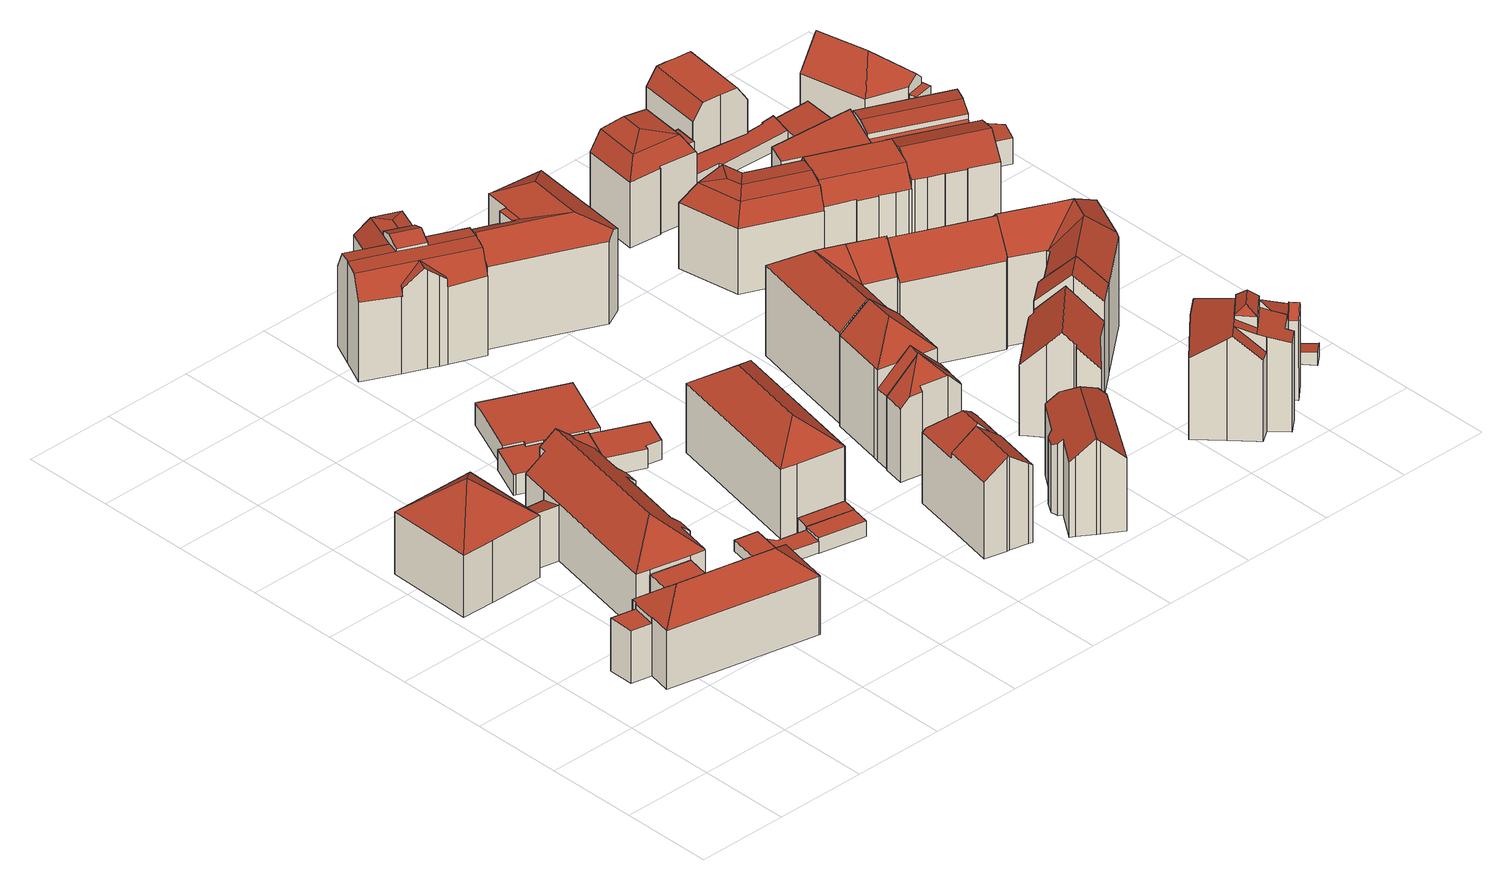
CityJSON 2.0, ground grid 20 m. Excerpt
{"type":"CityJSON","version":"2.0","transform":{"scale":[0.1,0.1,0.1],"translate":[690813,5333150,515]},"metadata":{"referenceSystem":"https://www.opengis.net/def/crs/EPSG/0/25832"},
"CityObjects":{
"building1":{"type":"Building","attributes":{"Gemeindeschluessel":"09162000","HoeheDach":"539.710","HoeheGrund":"517.833","Methode":"1000","NiedrigsteTraufeDesGebaeudes":"531.753","Geometrietyp2DReferenz":"3000","function":"31001_1000","roofType":"3200","measuredHeight":21.88,"storeysAboveGround":4},"geometry":[{"type":"MultiSurface","lod":"2","boundaries":[[[0,1,2,3]],[[2,1,4,5]],[[3,2,5,6]],[[7,8,0,3,6,9,10]],[[8,11,1,0]],[[7,12,11,8]],[[10,13,12,7]],[[4,13,14]],[[1,11,12,13,4]],[[9,14,13,10]],[[6,5,14,9]],[[4,14,5]]],"semantics":{"surfaces":[{"type":"WallSurface"},{"type":"RoofSurface"},{"type":"GroundSurface"}],"values":[0,1,0,2,0,0,0,1,1,0,0,1]}}]},
"building2":{"type":"Building","attributes":{"Gemeindeschluessel":"09162000","HoeheDach":"536.833","HoeheGrund":"518.600","Methode":"2000","NiedrigsteTraufeDesGebaeudes":"530.504","Geometrietyp2DReferenz":"3000","function":"31001_1000","roofType":"3200","measuredHeight":18.23,"storeysAboveGround":4},"geometry":[{"type":"MultiSurface","lod":"2","boundaries":[[[15,16,17,18]],[[19,20,21,22]],[[23,24,25,26,27,28]],[[29,30,23,28]],[[31,32,33,34]],[[35,36,37,38]],[[39,40,41,42]],[[43,30,29,44]],[[45,46,47,48,49,50,33,32,51,21,20,52,24,23,30]],[[25,24,52,53]],[[54,47,46]],[[53,55,56,17,16,57,26,25]],[[58,42,41,59,35,38,60]],[[18,17,56,61]],[[21,51,32,31,62,22]],[[61,56,55,63]],[[27,26,57,64]],[[65,49,48,66]],[[60,38,37,67]],[[45,30,43,68,59,41,40]],[[19,69,63,55,53,52,20]],[[70,54,46,45,40]],[[66,48,47,71]],[[72,70,40,39]],[[35,59,68,36]],[[65,73,34,33,50,49]],[[36,68,43,44,74,67,37]],[[75,72,39,42,58,60,67,74,44,29,28,27,64,15,18,61,63,69,19,22,62,31,34,73,65,66,71]],[[64,57,16,15]],[[71,47,54,75]],[[75,54,70,72]]],"semantics":{"surfaces":[{"type":"WallSurface"},{"type":"RoofSurface"},{"type":"GroundSurface"}],"values":[0,0,0,0,0,1,0,0,1,0,1,1,0,0,0,0,0,0,0,1,0,1,0,0,0,0,0,2,0,0,0]}}]},
"building3":{"type":"Building","attributes":{"Gemeindeschluessel":"09162000","HoeheDach":"538.028","HoeheGrund":"518.830","Methode":"2000","NiedrigsteTraufeDesGebaeudes":"529.540","Geometrietyp2DReferenz":"3000","function":"31001_1000","roofType":"3200","measuredHeight":19.2,"storeysAboveGround":5},"geometry":[{"type":"MultiSurface","lod":"2","boundaries":[[[76,77,78,79]],[[80,81,82,83]],[[84,85,86,87]],[[88,89,90,91,82,81,92,93,94,95,96,78]],[[97,98,99,100,101,102,103,104,105,106,107,108,109,76,79,110,111,112,113,114,115,116,80,83,117,84,87,118,119,120,121,122]],[[123,124,125,126,127,128,129,130,131,132,133,134,135,136,137,138,86,85,91,90,89,88]],[[78,96,110,79]],[[103,127,126,104]],[[139,95,94,114,113,112,140]],[[98,97,133,132,131,99]],[[141,96,95,139]],[[135,134,122,121,120,136]],[[77,142,143,123,88,78]],[[120,119,118,138,137,136]],[[143,108,107,106,124,123]],[[122,134,133,97]],[[111,144,140,112]],[[116,92,81,80]],[[91,85,84,117,83,82]],[[128,127,103,102,101,129]],[[108,143,142,109]],[[94,93,92,116,115,114]],[[141,139,140,144]],[[87,86,138,118]],[[110,96,141,144,111]],[[105,104,126,125,124,106]],[[109,142,77,76]],[[101,100,99,131,130,129]]],"semantics":{"surfaces":[{"type":"WallSurface"},{"type":"RoofSurface"},{"type":"GroundSurface"}],"values":[0,0,0,1,2,1,0,0,0,0,0,0,1,0,0,0,0,0,0,0,0,0,1,0,0,0,0,0]}}]},
"building4":{"type":"Building","attributes":{"Gemeindeschluessel":"09162000","HoeheDach":"520.960","HoeheGrund":"518.460","Methode":"2000","NiedrigsteTraufeDesGebaeudes":"520.960","Geometrietyp2DReferenz":"3000","function":"51009_1610","roofType":"1000","measuredHeight":2.5},"geometry":[{"type":"MultiSurface","lod":"2","boundaries":[[[145,146,147,148]],[[149,150,151,152]],[[146,151,150,147]],[[148,149,152,145]],[[152,151,146,145]],[[148,147,150,149]]],"semantics":{"surfaces":[{"type":"WallSurface"},{"type":"RoofSurface"},{"type":"GroundSurface"}],"values":[0,0,1,2,0,0]}}]},
"building5":{"type":"Building","attributes":{"Gemeindeschluessel":"09162000","HoeheDach":"520.812","HoeheGrund":"518.080","Methode":"1000","NiedrigsteTraufeDesGebaeudes":"520.812","Geometrietyp2DReferenz":"3000","function":"31001_2000","roofType":"1000","measuredHeight":2.73,"storeysAboveGround":1},"geometry":[{"type":"MultiSurface","lod":"2","boundaries":[[[153,154,155,156,157,158]],[[159,153,158,160]],[[161,157,156,162]],[[160,161,162,163,164,159]],[[162,156,155,163]],[[160,158,157,161]],[[164,154,153,159]],[[163,155,154,164]]],"semantics":{"surfaces":[{"type":"RoofSurface"},{"type":"WallSurface"},{"type":"GroundSurface"}],"values":[0,1,1,2,1,1,1,1]}}]},
"building6":{"type":"Building","attributes":{"Gemeindeschluessel":"09162000","HoeheDach":"523.490","HoeheGrund":"518.760","Methode":"2000","NiedrigsteTraufeDesGebaeudes":"523.090","Geometrietyp2DReferenz":"3000","function":"31001_2000","roofType":"1000","measuredHeight":4.73},"geometry":[{"type":"MultiSurface","lod":"2","boundaries":[[[165,166,167,168]],[[169,170,171,172]],[[173,174,175,176]],[[173,176,177,178,179,180,181,182,183,184,185,165,168,186,187,188,189,190,191,169,172]],[[168,167,192,186]],[[193,175,174,171,170,194,195]],[[180,196,197,181]],[[181,197,198,182]],[[187,199,200,188]],[[183,201,202,184]],[[188,200,203,189]],[[182,198,201,183]],[[184,202,204,185]],[[205,194,170,169,191,190,206]],[[194,205,207,195]],[[189,203,206,190]],[[178,177,193,195,207,208,179]],[[172,171,174,173]],[[185,204,166,165]],[[179,208,196,180]],[[176,175,193,177]],[[186,192,199,187]],[[201,198,197,196,208,207,205,206,203,200,199,192,167,166,204,202]]],"semantics":{"surfaces":[{"type":"WallSurface"},{"type":"GroundSurface"},{"type":"RoofSurface"}],"values":[0,0,0,1,0,2,0,0,0,0,0,0,0,0,0,0,0,0,0,0,0,0,2]}}]},
"building7":{"type":"Building","attributes":{"Gemeindeschluessel":"09162000","HoeheDach":"521.550","HoeheGrund":"518.040","Methode":"1000","NiedrigsteTraufeDesGebaeudes":"521.550","Geometrietyp2DReferenz":"3000","function":"51009_1610","roofType":"1000","measuredHeight":3.51},"geometry":[{"type":"MultiSurface","lod":"2","boundaries":[[[209,210,211,212]],[[213,211,210,214]],[[215,209,212,216]],[[214,210,209,215]],[[216,213,214,215]],[[216,212,211,213]]],"semantics":{"surfaces":[{"type":"RoofSurface"},{"type":"WallSurface"},{"type":"GroundSurface"}],"values":[0,1,1,1,2,1]}}]},
"building8":{"type":"Building","attributes":{"Gemeindeschluessel":"09162000","HoeheDach":"523.977","HoeheGrund":"518.990","Methode":"1000","NiedrigsteTraufeDesGebaeudes":"523.977","Geometrietyp2DReferenz":"3000","function":"51009_1610","roofType":"1000","measuredHeight":4.99},"geometry":[{"type":"MultiSurface","lod":"2","boundaries":[[[217,218,219,220]],[[220,219,221,222]],[[217,220,222,223,224,225,226,227,228,229,230,231,232]],[[223,233,234,224]],[[235,236,237,232,231,230,229,238]],[[232,237,218,217]],[[222,221,233,223]],[[239,240,238,229,228,227]],[[224,234,241,225]],[[225,241,242,226]],[[242,241,234,233,221,219,218,237,236,235,238,240,239]],[[226,242,239,227]]],"semantics":{"surfaces":[{"type":"WallSurface"},{"type":"GroundSurface"},{"type":"RoofSurface"}],"values":[0,0,1,0,0,0,0,0,0,0,2,0]}}]},
"building9":{"type":"Building","attributes":{"Gemeindeschluessel":"09162000","HoeheDach":"521.600","HoeheGrund":"518.240","Methode":"2000","NiedrigsteTraufeDesGebaeudes":"521.600","Geometrietyp2DReferenz":"3000","function":"51009_1610","roofType":"1000","measuredHeight":3.36},"geometry":[{"type":"MultiSurface","lod":"2","boundaries":[[[243,244,245,246]],[[243,247,248,244]],[[249,250,248,247]],[[246,249,247,243]],[[244,248,250,245]],[[245,250,249,246]]],"semantics":{"surfaces":[{"type":"GroundSurface"},{"type":"WallSurface"},{"type":"RoofSurface"}],"values":[0,1,2,1,1,1]}}]},
"building10":{"type":"Building","attributes":{"Gemeindeschluessel":"09162000","HoeheDach":"539.492","HoeheGrund":"518.347","Methode":"1000","NiedrigsteTraufeDesGebaeudes":"533.875","Geometrietyp2DReferenz":"3000","function":"31001_9998","roofType":"3200","measuredHeight":21.14,"storeysAboveGround":5},"geometry":[{"type":"MultiSurface","lod":"2","boundaries":[[[251,252,253,254]],[[255,256,257]],[[251,254,258,259]],[[258,254,253,260,261]],[[260,255,257,261]],[[262,257,256,263]],[[262,264,261,257]],[[251,259,264,262,263,252]],[[259,258,261,264]],[[253,256,255,260]],[[263,256,253,252]]],"semantics":{"surfaces":[{"type":"WallSurface"},{"type":"RoofSurface"},{"type":"GroundSurface"}],"values":[0,1,0,1,1,0,0,2,0,1,0]}}]},
"building11":{"type":"Building","attributes":{"Gemeindeschluessel":"09162000","HoeheDach":"541.530","HoeheGrund":"516.465","Methode":"2000","NiedrigsteTraufeDesGebaeudes":"534.000","Geometrietyp2DReferenz":"3000","function":"31001_9998","roofType":"3400","measuredHeight":25.07,"storeysAboveGround":4},"geometry":[{"type":"MultiSurface","lod":"2","boundaries":[[[265,266,267,268,269,270]],[[271,272,273,274]],[[269,268,275,276]],[[277,278,279,280,281,282,283]],[[284,285,286,287,288,289,290]],[[291,292,293,294]],[[295,296,290,289]],[[297,298,286,285,299]],[[300,287,286,298,301]],[[293,292,302,303,272,271]],[[279,278,304,305,306,265,270]],[[307,308,309,310]],[[276,275,311,312]],[[313,314,308,307]],[[300,301,314,313]],[[291,315,316,317,302,292]],[[275,268,311]],[[291,294,295,289,288,287,300,313,307,310,318,319,320,321,322,277,283,315]],[[323,270,269,324,325,326]],[[320,306,305,321]],[[318,310,309,327,328,329]],[[322,304,278,277]],[[321,305,304,322]],[[323,280,279,270]],[[297,327,309,308,314,301,298]],[[330,331,312,297,299,332]],[[331,324,269,276,312]],[[319,318,329,267,266]],[[320,319,266,265,306]],[[284,290,296,333,273,272,303,317,316,282,281]],[[323,326,332,299]],[[324,331,330,325]],[[311,268,267,329,328]],[[333,274,273]],[[297,312,311,328,327]],[[283,282,316,315]],[[295,294,293,271,274,333,296]],[[326,325,330,332]],[[284,281,280,323,299,285]],[[303,302,317]]],"semantics":{"surfaces":[{"type":"RoofSurface"},{"type":"WallSurface"},{"type":"GroundSurface"}],"values":[0,0,0,1,1,1,1,0,1,0,0,1,0,1,1,1,0,2,1,1,1,1,1,0,0,1,1,1,1,0,1,0,0,1,0,1,1,0,0,1]}}]},
"building12":{"type":"Building","attributes":{"Gemeindeschluessel":"09162000","HoeheDach":"539.250","HoeheGrund":"517.420","Methode":"2000","NiedrigsteTraufeDesGebaeudes":"533.240","Geometrietyp2DReferenz":"3000","function":"31001_1000","roofType":"3100","measuredHeight":21.83,"storeysAboveGround":4},"geometry":[{"type":"MultiSurface","lod":"2","boundaries":[[[334,335,336,337]],[[338,339,340,341,338,342]],[[335,343,338,342,344,336]],[[340,345,346,347,348,349,350,351,352,341]],[[340,353,345]],[[354,355,356,357,358,359,360,361,334,337,362,363,364,365,366,367,368,369,370]],[[371,372,373,353,340,339,338,343]],[[351,350,349,370,369,368,367,374]],[[358,373,372,359]],[[358,357,356,346,345,353,373]],[[336,344,375,376,363,362,337]],[[355,347,346,356]],[[352,351,374,377,378,379]],[[359,372,371,360]],[[342,338,341,352,379,376,375]],[[379,378,365,364,363,376]],[[361,360,371,343,335,334]],[[355,354,370,349,348,347]],[[375,344,342]],[[366,377,374,367]],[[365,378,377,366]]],"semantics":{"surfaces":[{"type":"WallSurface"},{"type":"RoofSurface"},{"type":"GroundSurface"}],"values":[0,0,1,1,0,2,1,0,0,0,0,0,1,0,1,0,0,0,0,0,0]}}]},
"building13":{"type":"Building","attributes":{"Gemeindeschluessel":"09162000","HoeheDach":"541.158","HoeheGrund":"517.520","Methode":"2000","NiedrigsteTraufeDesGebaeudes":"533.905","Geometrietyp2DReferenz":"3000","function":"31001_1000","roofType":"2100","measuredHeight":23.64,"storeysAboveGround":4},"geometry":[{"type":"MultiSurface","lod":"2","boundaries":[[[380,381,382,383,384,385,386,387,388,389,390,391,392]],[[393,394,395,396,397,398]],[[395,399,400,401,402,396]],[[386,385,393,398,403,387]],[[388,404,405,389]],[[381,400,399,382]],[[397,396,402,392,391,390,389,405]],[[384,394,393,385]],[[398,397,405,404,403]],[[383,382,399,395,394,384]],[[381,380,392,402,401,400]],[[387,403,404,388]]],"semantics":{"surfaces":[{"type":"GroundSurface"},{"type":"RoofSurface"},{"type":"WallSurface"}],"values":[0,1,1,2,2,2,2,2,1,2,2,2]}}]},
"building14":{"type":"Building","attributes":{"Gemeindeschluessel":"09162000","HoeheDach":"538.969","HoeheGrund":"517.420","Methode":"2000","NiedrigsteTraufeDesGebaeudes":"532.585","Geometrietyp2DReferenz":"3000","function":"31001_1000","roofType":"3200","measuredHeight":21.55,"storeysAboveGround":4},"geometry":[{"type":"MultiSurface","lod":"2","boundaries":[[[406,407,408,409]],[[410,411,412,413,414]],[[415,416,417,418]],[[419,420,421,422]],[[423,424,425,426]],[[427,414,413,428,429,430,409,408]],[[411,431,432,433,434,412]],[[423,426,435,436,415,418,437,419,422,438,406,409,430,429,428,434,433,432]],[[422,421,439,438]],[[440,441,410,414,427,408,407,439,421,420,442,417,416]],[[443,425,424,431,411,410,441]],[[428,413,412,434]],[[426,425,443,435]],[[435,443,441,440,436]],[[437,418,417,442,420,419]],[[432,431,424,423]],[[438,439,407,406]],[[436,440,416,415]]],"semantics":{"surfaces":[{"type":"WallSurface"},{"type":"RoofSurface"},{"type":"GroundSurface"}],"values":[0,1,0,0,0,0,0,2,0,1,1,0,0,0,0,0,0,0]}}]},
"building15":{"type":"Building","attributes":{"Gemeindeschluessel":"09162000","HoeheDach":"544.029","HoeheGrund":"517.670","Methode":"2000","NiedrigsteTraufeDesGebaeudes":"533.970","Geometrietyp2DReferenz":"3000","function":"31001_1000","roofType":"3200","measuredHeight":26.36,"storeysAboveGround":5},"geometry":[{"type":"MultiSurface","lod":"2","boundaries":[[[444,445,446,447]],[[448,446,445,449,450,451]],[[452,453,454,455]],[[456,457,458,459]],[[460,461,457]],[[462,463,453,452]],[[464,465,454,453,463,466,467]],[[459,458,457,461,464,467]],[[468,469,460,457,456,470]],[[471,472,444,447,473,474,475,476,477,478,479,462,452,455,480,481,482]],[[475,474,468,470,483,476]],[[451,460,469,448]],[[474,473,447,446,448,469,468]],[[483,470,456,459,484,404]],[[476,483,404,477]],[[465,485,481,480,455,454]],[[472,449,445,444]],[[461,486,487,485,465,464]],[[450,449,472,471,482,487,486]],[[450,486,461,460,451]],[[481,485,487,482]],[[479,466,463,462]],[[459,467,484]],[[404,484,467,466,479,478,477]]],"semantics":{"surfaces":[{"type":"WallSurface"},{"type":"RoofSurface"},{"type":"GroundSurface"}],"values":[0,1,0,0,0,0,1,1,1,2,0,0,0,1,0,0,0,1,0,0,0,0,0,0]}}]},
"building16":{"type":"Building","attributes":{"Gemeindeschluessel":"09162000","HoeheDach":"540.160","HoeheGrund":"517.900","Methode":"2000","NiedrigsteTraufeDesGebaeudes":"536.510","Geometrietyp2DReferenz":"3000","function":"31001_9998","roofType":"3200","measuredHeight":22.26,"storeysAboveGround":4},"geometry":[{"type":"MultiSurface","lod":"2","boundaries":[[[488,489,490,491]],[[491,490,492,493]],[[494,495,496,497]],[[498,499,497,496,500,501]],[[502,503,504,505]],[[506,507,508,509,510,511,512]],[[510,509,502,505,513,492,490,489,511]],[[493,492,513,514]],[[509,515,516,517,518,503,502]],[[499,498,519,520,521,522,523,488,491,493,514,524,525,526,527,528,494,497]],[[513,505,504,525,524,514]],[[512,511,489,488,523,522]],[[503,518,527,526,525,504]],[[518,517,495,494,528,527]],[[521,520,507,506,512,522]],[[520,519,498,501,508,507]],[[508,501,500,496,516,515,509]],[[516,496,495,517]]],"semantics":{"surfaces":[{"type":"WallSurface"},{"type":"RoofSurface"},{"type":"GroundSurface"}],"values":[0,0,0,0,1,1,1,0,1,2,0,0,0,0,0,0,1,1]}}]},
"building17":{"type":"Building","attributes":{"Gemeindeschluessel":"09162000","HoeheDach":"544.207","HoeheGrund":"518.330","Methode":"1000","NiedrigsteTraufeDesGebaeudes":"538.594","Geometrietyp2DReferenz":"3000","function":"31001_9998","roofType":"3100","measuredHeight":25.88,"storeysAboveGround":5},"geometry":[{"type":"MultiSurface","lod":"2","boundaries":[[[529,530,531,532]],[[533,532,531,534,535,536]],[[536,535,534,537,538,539]],[[540,541,542,530,529,543,544,545,546,547,548,549]],[[531,550,534]],[[544,543,533,536,539,545]],[[551,552,549,548,547,537]],[[541,553,554,542]],[[542,554,531,530]],[[534,550,555,552,551,537]],[[529,532,533,543]],[[553,541,540,549,552,555]],[[554,553,555,550,531]],[[539,538,537,547,546,545]]],"semantics":{"surfaces":[{"type":"WallSurface"},{"type":"RoofSurface"},{"type":"GroundSurface"}],"values":[0,1,1,2,1,0,0,0,0,1,0,0,1,0]}}]},
"building18":{"type":"Building","attributes":{"Gemeindeschluessel":"09162000","HoeheDach":"541.626","HoeheGrund":"517.710","Methode":"1000","NiedrigsteTraufeDesGebaeudes":"533.470","Geometrietyp2DReferenz":"3000","function":"31001_1000","roofType":"3100","measuredHeight":23.92,"storeysAboveGround":4},"geometry":[{"type":"MultiSurface","lod":"2","boundaries":[[[556,557,558,559]],[[560,561,562,563,564,565]],[[566,567,568,569]],[[570,571,566,569,572,573,561,560,565,574,575,576,556,559,577,578,579]],[[563,562,580,581,558,557,582,583,584,564]],[[585,568,567,586,587,588,589,581,580]],[[575,583,582,576]],[[564,584,583,575,574,565]],[[569,568,585,572]],[[573,572,585,580,562,561]],[[579,588,587,570]],[[578,589,588,579]],[[576,582,557,556]],[[571,586,567,566]],[[589,578,577,559,558,581]],[[570,587,586,571]]],"semantics":{"surfaces":[{"type":"WallSurface"},{"type":"GroundSurface"},{"type":"RoofSurface"}],"values":[0,0,0,1,2,2,0,0,0,0,0,0,0,0,0,0]}}]},
"building19":{"type":"Building","attributes":{"Gemeindeschluessel":"09162000","HoeheDach":"544.233","HoeheGrund":"518.270","Methode":"1000","NiedrigsteTraufeDesGebaeudes":"538.302","Geometrietyp2DReferenz":"3000","function":"31001_1000","roofType":"3100","measuredHeight":25.96,"storeysAboveGround":5},"geometry":[{"type":"MultiSurface","lod":"2","boundaries":[[[541,553,590,549]],[[591,592,593,594]],[[595,596,592,591,597,598]],[[549,590,599,600]],[[601,602,603,604,605,606,607]],[[596,595,608,609,610,611,612,542,613,541,549,600,614,593,592]],[[610,602,601,611]],[[614,615,594,593]],[[604,598,597,591,594,615,599,590,553,605]],[[609,603,602,610]],[[612,607,606,542]],[[611,601,607,612]],[[600,599,615,614]],[[606,605,553,541,613,542]],[[603,609,608,595,598,604]]],"semantics":{"surfaces":[{"type":"WallSurface"},{"type":"RoofSurface"},{"type":"GroundSurface"}],"values":[0,0,0,0,1,2,0,0,1,0,0,0,0,0,0]}}]},
"building20":{"type":"Building","attributes":{"Gemeindeschluessel":"09162000","HoeheDach":"544.193","HoeheGrund":"517.900","Methode":"2000","NiedrigsteTraufeDesGebaeudes":"537.607","Geometrietyp2DReferenz":"3000","function":"31001_1000","roofType":"3100","measuredHeight":26.29,"storeysAboveGround":5},"geometry":[{"type":"MultiSurface","lod":"2","boundaries":[[[616,617,618,619,620,621]],[[622,623,624,625]],[[625,624,626,627]],[[628,629,630,622,625,627,619,618,617,631]],[[632,633,634,616,621,635]],[[631,634,633,628]],[[627,626,620,619]],[[630,629,632,635,623,622]],[[617,616,634,631]],[[628,633,632,629]],[[635,621,620,626,624,623]]],"semantics":{"surfaces":[{"type":"WallSurface"},{"type":"GroundSurface"},{"type":"RoofSurface"}],"values":[0,0,0,1,2,0,0,0,0,0,2]}}]},
"building21":{"type":"Building","attributes":{"Gemeindeschluessel":"09162000","HoeheDach":"538.582","HoeheGrund":"518.837","Methode":"2000","NiedrigsteTraufeDesGebaeudes":"533.055","Geometrietyp2DReferenz":"3000","function":"31001_9998","roofType":"3100","measuredHeight":19.75,"storeysAboveGround":4},"geometry":[{"type":"MultiSurface","lod":"2","boundaries":[[[636,637,638,639]],[[640,636,639,641,642]],[[643,644,645,642,641,646,647]],[[648,646,641,649]],[[650,643,647,651]],[[643,650,652,644]],[[651,647,646,648,653,654,655]],[[656,657,658,659,652,650,651,655]],[[653,648,649,660]],[[661,656,655,654]],[[649,641,639,662]],[[659,645,644,652]],[[661,654,653,660]],[[640,642,645,659,658]],[[662,639,638]],[[660,649,662,638]],[[661,637,657,656]],[[636,640,658,657,637]],[[661,660,638,637]]],"semantics":{"surfaces":[{"type":"RoofSurface"},{"type":"WallSurface"},{"type":"GroundSurface"}],"values":[0,0,0,0,1,1,1,2,0,1,0,1,0,1,0,0,1,1,0]}}]},
"building22":{"type":"Building","attributes":{"Gemeindeschluessel":"09162000","HoeheDach":"537.930","HoeheGrund":"518.540","Methode":"2000","NiedrigsteTraufeDesGebaeudes":"533.017","Geometrietyp2DReferenz":"3000","function":"31001_9998","roofType":"3100","measuredHeight":19.39,"storeysAboveGround":6},"geometry":[{"type":"MultiSurface","lod":"2","boundaries":[[[663,664,665,666]],[[667,668,669,670]],[[671,672,673,674]],[[670,675,676,677,678,667]],[[679,680,681,682,683]],[[679,683,676,675]],[[665,664,684,685,674,673]],[[673,672,686,687]],[[688,689,690,691]],[[692,693,671,674]],[[686,672,671,693,694,695,696]],[[667,678,681,690,689,695,694,685,684,668]],[[682,681,678,677]],[[676,683,682,677]],[[690,681,680,691]],[[684,664,663,669,668]],[[692,685,694,693]],[[665,673,687,666]],[[685,692,674]],[[696,695,689,688]],[[670,669,663,666,687,686,696,688,691,680,679,675]]],"semantics":{"surfaces":[{"type":"WallSurface"},{"type":"RoofSurface"},{"type":"GroundSurface"}],"values":[0,0,1,0,0,0,1,0,0,1,0,1,0,1,0,0,1,0,1,0,2]}}]},
"building23":{"type":"Building","attributes":{"Gemeindeschluessel":"09162000","HoeheDach":"541.760","HoeheGrund":"515.541","Methode":"2000","NiedrigsteTraufeDesGebaeudes":"533.279","Geometrietyp2DReferenz":"3000","function":"31001_1000","roofType":"2100","measuredHeight":26.22,"storeysAboveGround":4},"geometry":[{"type":"MultiSurface","lod":"2","boundaries":[[[697,698,699]],[[700,701,702,703]],[[704,705,706,707]],[[708,707,706,709,710]],[[711,712,713,714]],[[715,716,717,718,719]],[[720,721,701,700]],[[722,715,719,699,698,723]],[[724,725,726,711,714,727]],[[728,727,714,713,729,730,709,706,705]],[[716,715,722,731,732,733,726,725,724,734,704,707,708,735,736,737,738]],[[701,721,702]],[[739,740,741,742]],[[717,743,741,740,718]],[[744,733,732,745]],[[708,710,746,735]],[[747,731,722,723]],[[730,702,721,748]],[[713,712,744,749]],[[724,727,728,734]],[[750,748,721,720,751]],[[739,752,748,697,699,719,740]],[[736,753,754,737]],[[746,710,709,730,748,752,754,753]],[[731,747,745,732]],[[743,755,742,741]],[[740,719,718]],[[738,737,754,752,739,742,755]],[[697,748,750]],[[751,720,703,729]],[[716,738,755,743,717]],[[729,703,702,730]],[[734,728,705,704]],[[746,753,736,735]],[[747,723,698,697,750,751,749,744,745]],[[720,700,703]],[[749,751,729,713]],[[726,733,744,712,711]]],"semantics":{"surfaces":[{"type":"WallSurface"},{"type":"RoofSurface"},{"type":"GroundSurface"}],"values":[0,1,0,0,1,0,1,0,0,1,2,1,0,1,0,0,0,0,0,0,0,1,0,1,0,1,0,0,0,0,0,0,0,0,1,1,1,0]}}]},
"building24":{"type":"Building","attributes":{"Gemeindeschluessel":"09162000","HoeheDach":"544.084","HoeheGrund":"518.220","Methode":"2000","NiedrigsteTraufeDesGebaeudes":"538.104","Geometrietyp2DReferenz":"3000","function":"31001_1000","roofType":"3100","measuredHeight":25.86,"storeysAboveGround":5},"geometry":[{"type":"MultiSurface","lod":"2","boundaries":[[[756,757,758,759,760,761,762,763]],[[764,765,766,767,768,769,770]],[[771,772,773,774]],[[775,776,777,778,779,780,781,760,759,758]],[[778,777,776,775,782,783,784,771,774,785,786,787,788,789,790,791,792,779]],[[760,781,766,761]],[[761,766,765]],[[767,766,781,780,793,794,768]],[[772,763,762,765,795,796,773]],[[784,783,756,763,772,771]],[[782,757,756,783]],[[774,773,796,785]],[[793,780,779,792,791,794]],[[769,768,794,791,790,789]],[[788,770,769,789]],[[775,758,757,782]],[[787,764,770,788]],[[765,764,795]],[[762,761,765]],[[796,795,764,787,786,785]]],"semantics":{"surfaces":[{"type":"RoofSurface"},{"type":"WallSurface"},{"type":"GroundSurface"}],"values":[0,0,1,1,2,0,0,0,0,1,1,1,1,1,1,1,1,0,0,1]}}]},
"building25":{"type":"Building","attributes":{"Gemeindeschluessel":"09162000","HoeheDach":"538.650","HoeheGrund":"518.816","Methode":"2000","NiedrigsteTraufeDesGebaeudes":"534.365","Geometrietyp2DReferenz":"3000","function":"31001_9998","roofType":"9999","measuredHeight":19.83,"storeysAboveGround":4},"geometry":[{"type":"MultiSurface","lod":"2","boundaries":[[[797,798,799,800]],[[801,802,803,804,805]],[[806,807,808,809]],[[810,799,798,811,812,813,814,801,805,815]],[[651,816,807,806]],[[817,812,811,818]],[[800,799,810,819]],[[809,808,820,821]],[[819,810,815,655]],[[822,823,824,817,818,797,800,819,655,651,806,809,821]],[[822,821,820,803,802]],[[823,814,813,824]],[[803,820,808,807,816,804]],[[651,655,815,805,804,816]],[[823,822,802,801,814]],[[824,813,812,817]],[[818,811,798,797]]],"semantics":{"surfaces":[{"type":"WallSurface"},{"type":"RoofSurface"},{"type":"GroundSurface"}],"values":[0,1,0,1,0,0,0,0,0,2,0,0,1,0,0,0,0]}}]},
"building26":{"type":"Building","attributes":{"Gemeindeschluessel":"09162000","HoeheDach":"522.512","HoeheGrund":"518.663","Methode":"1000","NiedrigsteTraufeDesGebaeudes":"522.003","Geometrietyp2DReferenz":"3000","function":"31001_2000","roofType":"1000","measuredHeight":3.85},"geometry":[{"type":"MultiSurface","lod":"2","boundaries":[[[825,826,827,828]],[[829,830,831,832,833,834,826,825]],[[826,834,835,827]],[[836,837,838,828,827,835,839,840]],[[834,833,839,835]],[[831,836,840,832]],[[830,837,836,831]],[[825,828,838,829]],[[829,838,837,830]],[[832,840,839,833]]],"semantics":{"surfaces":[{"type":"WallSurface"},{"type":"GroundSurface"},{"type":"RoofSurface"}],"values":[0,1,0,2,0,0,0,0,0,0]}}]},
"building27":{"type":"Building","attributes":{"Gemeindeschluessel":"09162000","HoeheDach":"521.409","HoeheGrund":"518.373","Methode":"1000","NiedrigsteTraufeDesGebaeudes":"520.913","Geometrietyp2DReferenz":"3000","function":"31001_2000","roofType":"1000","measuredHeight":3.04},"geometry":[{"type":"MultiSurface","lod":"2","boundaries":[[[841,842,843,844]],[[844,843,845,846]],[[846,845,847,848]],[[848,847,842,841]],[[842,847,845,843]],[[844,846,848,841]]],"semantics":{"surfaces":[{"type":"WallSurface"},{"type":"RoofSurface"},{"type":"GroundSurface"}],"values":[0,0,0,0,1,2]}}]},
"building28":{"type":"Building","attributes":{"Gemeindeschluessel":"09162000","HoeheDach":"530.075","HoeheGrund":"518.600","Methode":"1000","NiedrigsteTraufeDesGebaeudes":"530.075","Geometrietyp2DReferenz":"3000","function":"31001_9998","roofType":"1000","measuredHeight":11.47,"storeysAboveGround":4},"geometry":[{"type":"MultiSurface","lod":"2","boundaries":[[[849,850,851,852]],[[853,854,855,856]],[[850,849,857,854,853]],[[850,853,856,851]],[[857,858,855,854]],[[852,858,857,849]],[[852,851,856,855,858]]],"semantics":{"surfaces":[{"type":"WallSurface"},{"type":"GroundSurface"},{"type":"RoofSurface"}],"values":[0,0,1,0,0,0,2]}}]},
"building29":{"type":"Building","attributes":{"Gemeindeschluessel":"09162000","HoeheDach":"522.557","HoeheGrund":"518.448","Methode":"2000","NiedrigsteTraufeDesGebaeudes":"521.307","Geometrietyp2DReferenz":"3000","function":"31001_2000","roofType":"2100","measuredHeight":4.11},"geometry":[{"type":"MultiSurface","lod":"2","boundaries":[[[859,860,861,862]],[[863,864,865,866]],[[862,861,867,868]],[[869,870,860,859]],[[871,872,873,874]],[[868,867,864,863]],[[875,866,865,876]],[[875,877,878,879,880,871,874,881,869,859,862,868,863,866]],[[880,882,872,871]],[[874,873,883,881]],[[881,883,870,869]],[[884,876,865,864,867,861,860,870,883,873,872,882,885,886]],[[878,877,884,886]],[[879,885,882,880]],[[877,875,876,884]],[[878,886,885,879]]],"semantics":{"surfaces":[{"type":"WallSurface"},{"type":"GroundSurface"},{"type":"RoofSurface"}],"values":[0,0,0,0,0,0,0,1,0,0,0,2,0,0,0,0]}}]},
"building30":{"type":"Building","attributes":{"Gemeindeschluessel":"09162000","HoeheDach":"539.390","HoeheGrund":"518.960","Methode":"1000","NiedrigsteTraufeDesGebaeudes":"536.401","Geometrietyp2DReferenz":"3000","function":"31001_9998","roofType":"3100","measuredHeight":20.43,"storeysAboveGround":4},"geometry":[{"type":"MultiSurface","lod":"2","boundaries":[[[887,888,889,890]],[[891,892,893,894,895,896,897,898,899,900,901,902]],[[899,903,904,905,906,889,888,900]],[[907,897,896,908]],[[909,910,911,907,908,912,913,914,915,916,917,918,919,887,890,920,921,922]],[[908,896,895,912]],[[912,895,894,913]],[[902,901,900,888,887,919,918,917]],[[915,892,891,916]],[[914,893,892,915]],[[911,910,909,922,904,903,899,898]],[[890,889,906,920]],[[913,894,893,914]],[[905,904,922,921,920,906]],[[916,891,902,917]],[[911,898,897,907]]],"semantics":{"surfaces":[{"type":"WallSurface"},{"type":"RoofSurface"},{"type":"GroundSurface"}],"values":[0,1,1,0,2,0,0,0,0,0,0,0,0,0,0,0]}}]},
"building31":{"type":"Building","attributes":{"Gemeindeschluessel":"09162000","HoeheDach":"533.490","HoeheGrund":"518.005","Methode":"2000","NiedrigsteTraufeDesGebaeudes":"529.905","Geometrietyp2DReferenz":"3000","function":"31001_1000","roofType":"9999","measuredHeight":15.48,"storeysAboveGround":3},"geometry":[{"type":"MultiSurface","lod":"2","boundaries":[[[923,924,925,926]],[[927,928,924,923]],[[929,930,931,932,933]],[[934,935,936,937,933,932,938]],[[926,925,939,940]],[[941,942,931,930]],[[943,944,934,938,945]],[[927,946,937,936,928]],[[939,925,924,928,936,935]],[[944,943,941,930,929,946,927,923,926,940]],[[943,945,942,941]],[[944,940,939,935,934]],[[929,933,937,946]],[[938,932,931,942,945]]],"semantics":{"surfaces":[{"type":"WallSurface"},{"type":"RoofSurface"},{"type":"GroundSurface"}],"values":[0,0,0,1,0,0,0,0,1,2,0,0,0,1]}}]},
"building32":{"type":"Building","attributes":{"Gemeindeschluessel":"09162000","HoeheDach":"521.748","HoeheGrund":"518.469","Methode":"2000","NiedrigsteTraufeDesGebaeudes":"521.045","Geometrietyp2DReferenz":"3000","function":"31001_2000","roofType":"1000","measuredHeight":3.28},"geometry":[{"type":"MultiSurface","lod":"2","boundaries":[[[947,948,949,950]],[[951,952,953,954]],[[952,951,955,956]],[[957,950,949,958]],[[951,954,947,950,957,955]],[[947,954,953,948]],[[955,957,958,956]],[[952,956,958,949,948,953]]],"semantics":{"surfaces":[{"type":"WallSurface"},{"type":"RoofSurface"},{"type":"GroundSurface"}],"values":[0,0,0,0,1,0,0,2]}}]},
"building33":{"type":"Building","attributes":{"Gemeindeschluessel":"09162000","HoeheDach":"531.356","HoeheGrund":"518.004","Methode":"2000","NiedrigsteTraufeDesGebaeudes":"526.757","Geometrietyp2DReferenz":"3000","function":"31001_9998","roofType":"3100","measuredHeight":13.35,"storeysAboveGround":2},"geometry":[{"type":"MultiSurface","lod":"2","boundaries":[[[959,960,961,962,963]],[[964,965,966,967]],[[968,969,963,962,970,971,972,973,974]],[[975,976,977,965,964,978,979]],[[980,981,982,983]],[[984,959,963,969]],[[985,960,959,984]],[[961,986,970,962]],[[983,982,967,966]],[[979,978,973,972]],[[986,976,975,971,970]],[[985,977,976,986,961,960]],[[977,985,984,969,968,980,983,966,965]],[[968,974,981,980]],[[973,978,964,967,982,981,974]],[[979,972,971,975]]],"semantics":{"surfaces":[{"type":"RoofSurface"},{"type":"WallSurface"},{"type":"GroundSurface"}],"values":[0,1,1,1,1,1,1,1,1,1,0,1,2,1,0,0]}}]},
"building34":{"type":"Building","attributes":{"Gemeindeschluessel":"09162000","HoeheDach":"525.302","HoeheGrund":"518.800","Methode":"2000","NiedrigsteTraufeDesGebaeudes":"524.708","Geometrietyp2DReferenz":"3000","function":"31001_2000","roofType":"1000","measuredHeight":6.5},"geometry":[{"type":"MultiSurface","lod":"2","boundaries":[[[987,988,989,990,991,992,993]],[[994,991,990,995]],[[996,997,998,999,994,995,1000]],[[997,996,988,987,993,998]],[[1000,989,988,996]],[[989,1000,995,990]],[[998,993,992,999]],[[999,992,991,994]]],"semantics":{"surfaces":[{"type":"RoofSurface"},{"type":"WallSurface"},{"type":"GroundSurface"}],"values":[0,1,2,1,1,1,1,1]}}]},
"building35":{"type":"Building","attributes":{"Gemeindeschluessel":"09162000","HoeheDach":"531.830","HoeheGrund":"518.004","Methode":"2000","NiedrigsteTraufeDesGebaeudes":"525.488","Geometrietyp2DReferenz":"3000","function":"31001_1000","roofType":"3200","measuredHeight":13.83,"storeysAboveGround":2},"geometry":[{"type":"MultiSurface","lod":"2","boundaries":[[[1001,1002,1003,1004,1005]],[[1003,1002,1006,1007,1008,1009,1010]],[[1011,1001,1005,1012,1013,1014]],[[1008,1007,1014,1013,1015]],[[1003,1010,1016,1017,1004]],[[1011,1006,1002,1001]],[[1009,1018,1016,1010]],[[1006,1011,1014,1007]],[[1008,1015,1018,1009]],[[1012,1017,1016,1018,1015,1013]],[[1004,1017,1012,1005]]],"semantics":{"surfaces":[{"type":"WallSurface"},{"type":"GroundSurface"},{"type":"RoofSurface"}],"values":[0,1,2,0,0,0,0,0,0,2,2]}}]},
"building36":{"type":"Building","attributes":{"Gemeindeschluessel":"09162000","HoeheDach":"524.004","HoeheGrund":"518.004","Methode":"3220","NiedrigsteTraufeDesGebaeudes":"524.004","Geometrietyp2DReferenz":"3000","function":"31001_2000","roofType":"9999","measuredHeight":6},"geometry":[{"type":"MultiSurface","lod":"2","boundaries":[[[1019,1020,1021,1022,1023]],[[1021,1020,1003,1024]],[[1023,1022,1025,1026]],[[1020,1019,1010,1003]],[[1019,1023,1026,1010]],[[1022,1021,1024,1025]],[[1026,1025,1024,1003,1010]]],"semantics":{"surfaces":[{"type":"RoofSurface"},{"type":"WallSurface"},{"type":"GroundSurface"}],"values":[0,1,1,1,1,1,2]}}]}
},
"vertices":[
[193,646,28],[193,646,168],[74,649,168],[74,649,28],[100,744,247],[2,651,168],[2,651,28],[194,704,28],[193,661,28],[7,841,28],[197,837,28],[193,661,168],[194,704,168],[197,837,168],[7,841,168],
[220,380,36],[220,380,155],[307,362,155],[307,362,36],[293,297,36],[293,297,168],[351,285,168],[351,285,36],[207,315,168],[207,315,167],[207,315,155],[210,330,155],[210,330,36],[207,315,36],[128,331,36],[128,331,168],[354,300,36],[354,300,155],[397,291,155],[397,291,36],[113,264,155],[124,318,155],[70,329,155],[69,273,155],[103,213,36],[103,213,168],[114,264,168],[114,264,36],[125,318,168],[125,318,36],[174,260,218],[385,216,218],[457,263,168],[455,263,168],[394,276,168],[394,277,167],[352,286,167],[294,298,167],[294,298,155],[432,145,168],[297,312,155],[307,360,155],[220,378,155],[113,264,36],[113,264,167],[69,273,36],[307,360,36],[352,286,36],[297,312,36],[220,378,36],[394,276,36],[455,263,36],[70,329,36],[124,318,167],[294,298,36],[429,146,168],[457,263,36],[429,146,36],[394,277,36],[124,318,36],[432,145,36],
[220,380,38],[220,380,166],[192,387,166],[192,387,38],[311,755,38],[311,755,201],[314,772,201],[314,772,38],[380,758,38],[380,758,203],[376,742,203],[376,742,38],[282,446,230],[321,635,230],[333,693,230],[348,765,230],[270,764,166],[259,709,166],[257,701,166],[256,701,166],[246,650,166],[416,622,38],[398,625,38],[395,625,38],[394,619,38],[363,472,38],[366,472,38],[384,469,38],[377,436,38],[359,439,38],[356,439,38],[339,358,38],[339,356,38],[307,362,38],[246,650,38],[193,661,38],[194,704,38],[256,701,38],[257,701,38],[259,709,38],[270,764,38],[348,765,38],[417,733,38],[406,678,38],[402,658,38],[405,658,38],[422,654,38],[339,358,168],[356,439,168],[359,439,166],[377,436,150],[384,469,150],[366,472,166],[363,472,168],[394,619,168],[395,625,168],[398,625,166],[416,622,150],[422,654,150],[405,658,166],[402,658,168],[406,678,168],[417,733,168],[256,701,145],[194,704,149],[246,650,163],[307,362,166],[339,356,166],[193,661,163],
[538,358,35],[538,358,60],[488,368,60],[488,368,35],[505,451,35],[505,451,60],[555,441,60],[555,441,35],
[617,342,58],[626,384,58],[564,397,58],[550,419,58],[547,420,58],[534,359,58],[617,342,31],[534,359,31],[547,420,31],[550,419,31],[564,397,31],[626,384,31],
[377,937,38],[377,937,85],[415,920,85],[415,920,38],[549,855,38],[549,855,81],[637,815,81],[637,815,38],[611,756,38],[611,756,81],[577,763,81],[577,763,38],[573,753,38],[492,789,38],[487,791,38],[421,821,38],[421,822,38],[336,860,38],[336,859,38],[332,861,38],[368,941,38],[412,912,38],[445,898,38],[455,893,38],[456,896,38],[521,867,38],[527,865,38],[412,912,85],[573,753,81],[527,865,81],[492,789,81],[421,821,85],[421,822,85],[336,860,85],[445,898,85],[455,893,85],[336,859,85],[332,861,85],[456,896,85],[368,941,85],[527,865,85],[521,867,85],[492,789,85],[487,791,85],
[719,321,65],[728,363,65],[626,384,65],[617,342,65],[626,384,30],[728,363,30],[719,321,30],[617,342,30],
[549,855,40],[549,855,90],[521,867,90],[521,867,40],[456,896,90],[456,896,40],[455,893,40],[445,898,40],[412,912,40],[415,920,40],[377,937,40],[422,1037,40],[437,1073,40],[438,1073,40],[509,1041,40],[613,995,40],[455,893,90],[445,898,90],[438,1073,90],[509,1041,90],[613,995,90],[437,1073,90],[377,937,90],[422,1037,90],[412,912,90],[415,920,90],
[626,384,32],[633,415,32],[734,394,32],[728,363,32],[626,384,66],[633,415,66],[728,363,66],[734,394,66],
[734,394,33],[735,394,33],[735,394,189],[734,394,189],[719,662,245],[802,716,189],[664,745,189],[632,415,189],[632,415,33],[680,477,245],[597,422,189],[664,745,33],[802,716,33],[597,422,33],
[620,1388,191],[653,1469,190],[653,1470,191],[619,1458,242],[596,1400,242],[585,1372,242],[520,1294,242],[532,1320,242],[484,1321,208],[480,1312,208],[579,1442,249],[568,1413,249],[683,1359,15],[683,1359,192],[672,1332,242],[660,1303,245],[645,1269,242],[635,1245,195],[635,1245,15],[415,1373,242],[430,1407,245],[431,1408,245],[431,1408,15],[408,1359,15],[403,1349,15],[403,1349,195],[545,1282,15],[545,1282,220],[525,1292,238],[525,1292,15],[478,1313,15],[478,1313,190],[528,1397,242],[444,1436,242],[517,1368,245],[455,1460,15],[455,1460,196],[560,1276,208],[564,1285,208],[646,1374,195],[641,1362,217],[614,1373,219],[480,1433,15],[480,1433,220],[509,1420,220],[509,1420,15],[563,1483,242],[540,1426,242],[485,1446,15],[485,1446,195],[561,1276,15],[561,1276,190],[560,1276,190],[550,1516,15],[653,1469,15],[614,1373,15],[641,1362,15],[646,1374,15],[573,1342,245],[596,1400,251],[585,1371,265],[573,1342,251],[516,1436,190],[549,1515,193],[550,1516,191],[528,1397,265],[540,1426,251],[517,1368,251],[480,1312,190],
[879,112,24],[879,112,234],[832,123,197],[832,123,24],[907,223,238],[911,222,235],[938,216,213],[911,222,242],[904,223,236],[884,111,238],[855,234,197],[958,211,192],[958,212,192],[967,211,183],[981,275,183],[987,301,182],[986,301,183],[971,304,199],[921,272,242],[958,211,198],[981,275,24],[967,211,24],[958,212,24],[958,211,24],[934,100,24],[926,102,24],[886,111,24],[884,111,24],[855,234,24],[875,333,24],[883,331,24],[915,324,24],[914,316,24],[962,306,24],[971,304,24],[986,301,24],[987,301,24],[886,111,236],[926,102,205],[934,100,199],[962,306,199],[855,234,183],[875,333,183],[914,316,199],[915,324,191],[883,331,191],
[1033,399,25],[1031,391,25],[1002,396,25],[1001,396,25],[940,408,25],[938,399,25],[911,404,25],[891,408,25],[901,456,25],[966,443,25],[969,443,25],[970,443,25],[1039,430,25],[938,399,211],[940,408,220],[1001,396,220],[970,443,262],[969,443,262],[911,404,211],[1002,396,219],[1031,391,189],[1033,399,189],[1039,430,190],[891,408,190],[901,456,190],[966,443,258],
[1054,174,24],[1054,174,183],[1102,241,185],[1102,241,24],[1133,179,240],[1190,191,203],[1171,205,202],[1165,197,211],[1124,226,209],[994,64,24],[994,64,193],[1036,124,195],[1036,124,24],[1028,130,24],[1028,130,186],[1026,146,176],[1026,146,24],[1086,6,24],[1086,6,188],[1044,32,233],[1044,32,24],[1104,239,188],[1165,197,24],[1124,226,24],[1104,239,24],[1203,182,188],[1203,182,24],[1190,191,24],[1171,205,24],[1038,36,24],[1005,58,24],[1030,128,24],[1042,170,24],[1042,170,176],[1005,58,204],[1038,36,240],[1030,128,188],[1038,36,239],
[1055,517,27],[1055,517,190],[1045,466,190],[1045,466,27],[1044,459,190],[1049,518,190],[1055,555,190],[1036,461,190],[934,616,27],[934,616,232],[995,604,288],[995,604,27],[977,472,261],[1005,467,232],[977,472,232],[948,478,232],[1036,461,200],[1036,461,232],[910,500,27],[910,500,232],[985,538,290],[998,603,290],[908,488,232],[907,486,232],[1039,430,191],[1044,459,192],[970,443,261],[1055,555,27],[1049,518,27],[1044,459,27],[1039,430,27],[970,443,27],[966,443,27],[901,456,27],[907,486,27],[908,488,27],[998,603,27],[1051,593,27],[1062,590,27],[966,443,256],[907,486,190],[1051,593,242],[1055,555,232],[1062,590,232],
[683,1359,29],[683,1359,216],[745,1333,216],[745,1333,29],[742,1327,219],[742,1327,29],[800,1415,29],[800,1415,215],[923,1402,215],[923,1402,29],[895,1169,29],[906,1263,29],[906,1263,215],[895,1169,215],[785,1316,215],[791,1360,215],[777,1361,215],[772,1322,215],[770,1186,215],[854,1149,215],[876,1159,226],[838,1224,252],[778,1251,252],[659,1303,252],[635,1245,215],[771,1314,220],[771,1314,29],[846,1290,252],[853,1345,252],[799,1413,217],[793,1359,216],[876,1159,29],[854,1149,29],[770,1186,29],[635,1245,29],[659,1303,29],[772,1322,29],[777,1361,29],[791,1360,29],[793,1359,29],[799,1413,29],
[1051,593,33],[1074,701,33],[1074,701,236],[1051,593,236],[995,604,290],[1031,786,292],[1018,726,292],[993,604,292],[988,870,236],[963,751,236],[934,616,236],[1161,726,33],[1160,724,33],[1137,673,33],[995,604,33],[993,604,33],[934,616,33],[963,751,33],[988,870,33],[1099,820,33],[1185,781,33],[1087,760,292],[1099,820,236],[1185,781,236],[1160,724,289],[1137,673,237],[1161,726,292],
[1270,447,27],[1270,447,205],[1276,453,206],[1276,453,27],[1157,359,27],[1185,325,27],[1185,325,236],[1157,359,191],[1153,363,185],[1153,363,27],[1216,277,27],[1216,277,239],[1222,282,239],[1222,282,27],[1309,309,27],[1249,244,27],[1219,285,27],[1204,302,27],[1211,411,27],[1220,418,27],[1263,453,27],[1313,406,27],[1322,395,27],[1359,349,27],[1204,302,266],[1313,406,266],[1263,453,196],[1220,418,192],[1211,411,191],[1219,285,242],[1249,244,191],[1309,309,197],[1359,349,191],[1322,395,252],
[1185,781,233],[1381,692,233],[1381,692,33],[1340,710,33],[1340,710,233],[1356,637,33],[1375,679,33],[1375,679,246],[1356,637,288],[1231,760,233],[1231,760,33],[1323,574,233],[1327,577,238],[1331,584,244],[1353,632,292],[1158,720,292],[1137,673,246],[1132,660,233],[1353,632,33],[1331,584,33],[1327,577,33],[1323,574,33],[1132,660,33],[1158,720,33],[1285,736,33],[1285,736,233],
[1372,432,288],[1372,432,29],[1369,436,29],[1365,441,29],[1365,441,286],[1369,436,292],[1276,453,29],[1276,453,226],[1324,491,226],[1324,491,29],[1331,483,237],[1331,483,29],[1359,349,29],[1322,395,29],[1321,397,29],[1406,388,29],[1322,395,290],[1359,349,236],[1406,388,236],[1321,397,292],
[1182,1197,186],[1063,1180,186],[1091,1157,230],[1164,1168,230],[1182,1197,185],[1171,1123,230],[1190,1146,185],[1293,1104,181],[1291,1100,188],[1190,1146,186],[1282,1074,230],[1295,1103,181],[1265,1034,236],[1138,1090,236],[1293,1104,38],[1295,1103,38],[1291,1100,38],[1248,995,230],[1239,974,186],[1239,974,38],[1083,1042,38],[1063,1180,38],[1182,1197,38],[1190,1146,38],[1105,1058,230],[1083,1042,186],[1133,1123,236],
[1117,1288,35],[1117,1288,188],[1117,1285,184],[1117,1285,35],[1207,1312,183],[1202,1277,183],[1202,1277,35],[1207,1312,35],[1087,1414,223],[1063,1417,182],[1047,1293,183],[1074,1313,223],[1227,1310,35],[1227,1310,180],[1207,1312,180],[1207,1312,182],[1233,1359,35],[1213,1361,35],[1213,1361,182],[1213,1361,180],[1233,1359,180],[1200,1277,187],[1180,1300,223],[1063,1417,35],[1047,1293,35],[1198,1404,35],[1198,1404,215],[1218,1402,183],[1218,1402,35],[1134,1360,229],[1140,1408,229],[1193,1402,223],[1198,1401,215],[1198,1401,35],
[1582,136,217],[1602,113,209],[1602,113,186],[1512,130,268],[1545,162,268],[1539,186,248],[1490,139,248],[1495,262,5],[1495,262,185],[1533,293,187],[1533,293,5],[1575,244,5],[1534,292,188],[1575,244,188],[1487,59,188],[1515,78,183],[1473,123,240],[1449,100,240],[1614,124,5],[1627,110,5],[1627,110,184],[1614,124,184],[1614,124,185],[1518,106,248],[1568,153,248],[1567,83,5],[1567,83,210],[1442,108,5],[1479,68,5],[1487,59,5],[1442,108,233],[1393,160,187],[1490,139,240],[1539,186,240],[1578,70,5],[1548,44,5],[1515,78,5],[1393,160,5],[1578,246,5],[1633,182,5],[1630,179,5],[1662,142,5],[1649,157,185],[1615,125,185],[1633,142,208],[1649,157,188],[1646,127,208],[1515,78,218],[1548,44,206],[1578,246,185],[1578,70,206],[1568,153,240],[1503,91,223],[1568,153,223],[1518,106,223],[1647,159,189],[1633,182,186],[1630,179,189],[1662,142,187],
[1372,432,285],[1406,388,231],[1527,487,232],[1529,492,234],[1531,496,236],[1471,521,291],[1469,520,291],[1368,436,291],[1402,551,231],[1406,549,231],[1496,573,291],[1458,591,291],[1356,638,291],[1356,637,289],[1331,584,231],[1365,441,32],[1365,441,285],[1331,483,234],[1331,483,32],[1527,487,32],[1529,492,32],[1531,496,32],[1575,596,32],[1578,601,32],[1578,601,232],[1575,596,238],[1406,388,32],[1372,432,32],[1368,436,32],[1402,540,32],[1402,545,32],[1402,551,32],[1331,584,32],[1356,637,32],[1356,638,32],[1381,692,32],[1509,633,32],[1509,633,232],[1381,692,232],[1402,545,231],[1402,540,234],
[1336,930,38],[1336,930,194],[1297,947,194],[1297,947,38],[1409,932,236],[1423,963,236],[1442,1005,235],[1283,1076,235],[1251,1002,236],[1427,1044,38],[1427,1044,194],[1450,1034,194],[1450,1034,38],[1297,949,196],[1336,931,196],[1367,917,195],[1392,906,195],[1396,904,195],[1239,974,195],[1295,1103,194],[1367,917,38],[1336,931,38],[1297,949,38],[1454,1032,194],[1454,1032,38],[1423,963,38],[1396,904,38],[1392,906,38],
[1316,1230,37],[1315,1229,37],[1315,1229,75],[1316,1230,75],[1347,1227,37],[1327,1181,37],[1299,1193,37],[1299,1190,37],[1251,1194,37],[1254,1233,37],[1254,1233,75],[1299,1193,71],[1327,1181,70],[1347,1227,75],[1251,1194,71],[1299,1190,71],
[1702,137,34],[1702,137,64],[1667,180,59],[1667,180,34],[1689,198,59],[1689,198,34],[1725,156,64],[1725,156,34],
[1347,1227,36],[1327,1181,36],[1327,1181,151],[1347,1227,151],[1458,1123,36],[1489,1109,36],[1489,1109,151],[1458,1123,151],[1537,1215,36],[1537,1215,151],
[1424,1373,34],[1424,1373,73],[1465,1373,74],[1465,1373,34],[1492,1376,34],[1492,1376,76],[1494,1376,76],[1494,1376,34],[1465,1375,75],[1465,1375,34],[1423,1371,34],[1423,1371,73],[1299,1390,34],[1299,1390,75],[1299,1387,74],[1299,1387,34],[1491,1334,34],[1491,1334,65],[1329,1340,34],[1326,1346,34],[1264,1350,34],[1269,1393,34],[1361,1379,34],[1269,1393,75],[1361,1379,74],[1329,1340,63],[1264,1350,64],[1326,1346,64],
[1454,1032,40],[1454,1032,214],[1460,1030,214],[1460,1030,40],[1402,901,215],[1424,891,214],[1456,877,214],[1455,876,214],[1496,858,214],[1497,859,215],[1556,832,215],[1589,890,242],[1591,893,244],[1425,968,244],[1423,963,241],[1396,904,215],[1603,914,234],[1626,955,214],[1622,956,214],[1480,1021,214],[1556,832,40],[1497,859,40],[1603,914,40],[1591,893,40],[1589,890,40],[1496,858,40],[1455,876,40],[1456,877,40],[1424,891,40],[1402,901,40],[1396,904,40],[1423,963,40],[1425,968,40],[1480,1021,40],[1622,956,40],[1626,955,40],
[1442,1515,30],[1442,1515,149],[1424,1373,149],[1424,1373,30],[1442,1517,30],[1442,1517,149],[1361,1527,30],[1317,1532,30],[1317,1532,149],[1341,1529,185],[1361,1527,185],[1361,1379,185],[1400,1374,185],[1419,1519,185],[1380,1524,185],[1322,1384,185],[1423,1371,149],[1423,1371,30],[1299,1390,30],[1299,1390,150],[1299,1387,30],[1361,1379,30],[1299,1387,150],[1380,1524,30],
[1575,1375,67],[1575,1375,35],[1494,1376,35],[1494,1376,67],[1580,1293,60],[1580,1293,35],[1582,1376,35],[1582,1376,67],[1489,1296,60],[1489,1296,35],[1491,1334,64],[1491,1334,35],
[1667,1029,123],[1668,1028,123],[1677,1045,146],[1497,1127,146],[1489,1109,123],[1725,1129,130],[1725,1129,30],[1720,1140,30],[1720,1140,118],[1537,1215,30],[1489,1109,30],[1497,1127,158],[1514,1164,164],[1531,1201,158],[1531,1201,149],[1537,1215,127],[1698,1081,164],[1698,1080,163],[1698,1080,30],[1718,1117,149],[1718,1117,158],[1547,1215,30],[1547,1215,122],[1548,1217,119],[1548,1217,30],[1667,1029,30],[1668,1028,30],[1677,1045,158],
[1739,997,97],[1743,995,97],[1759,1031,101],[1738,1055,102],[1728,1067,103],[1697,1080,103],[1668,1028,97],[1728,1067,38],[1738,1055,38],[1743,995,38],[1739,997,38],[1668,1028,38],[1697,1080,38],[1759,1031,38],
[1624,1265,105],[1624,1265,30],[1710,1238,30],[1710,1238,106],[1625,1265,106],[1595,1409,30],[1648,1424,30],[1662,1429,30],[1708,1439,30],[1749,1246,30],[1595,1409,106],[1675,1312,168],[1651,1425,168],[1648,1424,165],[1662,1429,156],[1749,1246,106],[1736,1244,120],[1708,1439,106],
[1749,1246,90],[1710,1238,90],[1712,1220,90],[1757,1228,90],[1754,1247,90],[1712,1220,30],[1757,1228,30],[1754,1247,30]
]}
